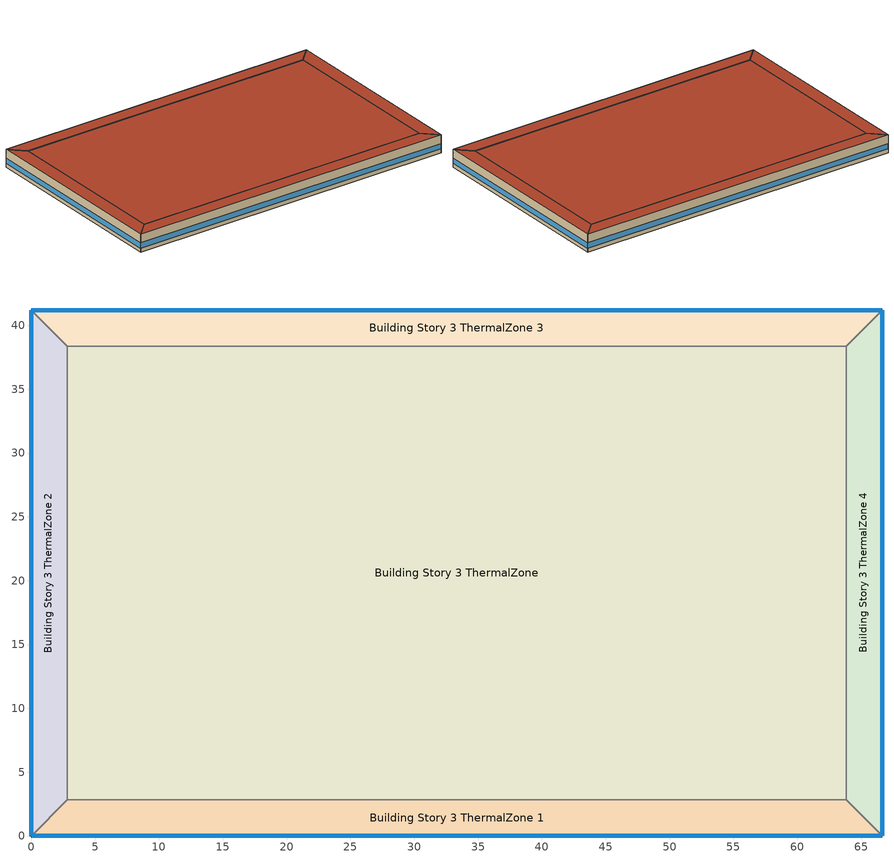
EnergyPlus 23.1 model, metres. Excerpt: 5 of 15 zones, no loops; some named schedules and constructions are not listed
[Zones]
Building Story 3 ThermalZone
 floor adiabatic (Typical Interior Ceiling): 63.82,2.83 2.83,2.83 2.83,38.37 63.82,38.38 z7.2
 wall adiabatic (Typical Interior Wall): 2.83,2.83 63.82,2.83 63.82,38.38 2.83,38.37 2.83,2.83 z7.2:10.8
 roof outside (Typical IEAD Roof R-31.25): 63.82,38.38 2.83,38.37 2.83,2.83 63.82,2.83 z10.8
Building Story 3 ThermalZone 1
 floor adiabatic (Typical Interior Ceiling): 66.65,0 0,0 2.83,2.83 63.82,2.83 z7.2
 wall outside (Typical Insulated Steel Framed Exterior Wall R-20.41): 0,0 66.65,0 z7.2:10.8
 wall adiabatic (Typical Interior Wall): 66.65,0 63.82,2.83 2.83,2.83 0,0 z7.2:10.8
 window (U 0.48 SHGC 0.40 Dbl Ref-D Clr 6mm/13mm): 0.03,0 66.63,0 z7.96:9.04
 roof outside (Typical IEAD Roof R-31.25): 63.82,2.83 2.83,2.83 0,0 66.65,0 z10.8
Building Story 3 ThermalZone 2
 floor adiabatic (Typical Interior Ceiling): 0,0 0,41.2 2.83,38.37 2.83,2.83 z7.2
 wall outside (Typical Insulated Steel Framed Exterior Wall R-20.41): 0,41.2 0,0 z7.2:10.8
 wall adiabatic (Typical Interior Wall): 0,0 2.83,2.83 2.83,38.37 0,41.2 z7.2:10.8
 window (U 0.48 SHGC 0.40 Dbl Ref-D Clr 6mm/13mm): 0,41.18 0,0.03 z7.96:9.04
 roof outside (Typical IEAD Roof R-31.25): 2.83,2.83 2.83,38.37 0,41.2 0,0 z10.8
Building Story 3 ThermalZone 3
 floor adiabatic (Typical Interior Ceiling): 0,41.2 66.65,41.2 63.82,38.38 2.83,38.37 z7.2
 wall outside (Typical Insulated Steel Framed Exterior Wall R-20.41): 66.65,41.2 0,41.2 z7.2:10.8
 wall adiabatic (Typical Interior Wall): 0,41.2 2.83,38.37 63.82,38.38 66.65,41.2 z7.2:10.8
 window (U 0.48 SHGC 0.40 Dbl Ref-D Clr 6mm/13mm): 66.63,41.2 0.03,41.2 z7.96:9.04
 roof outside (Typical IEAD Roof R-31.25): 2.83,38.37 63.82,38.38 66.65,41.2 0,41.2 z10.8
Building Story 3 ThermalZone 4
 floor adiabatic (Typical Interior Ceiling): 66.65,41.2 66.65,0 63.82,2.83 63.82,38.38 z7.2
 wall outside (Typical Insulated Steel Framed Exterior Wall R-20.41): 66.65,0 66.65,41.2 z7.2:10.8
 wall adiabatic (Typical Interior Wall): 66.65,41.2 63.82,38.38 63.82,2.83 66.65,0 z7.2:10.8
 window (U 0.48 SHGC 0.40 Dbl Ref-D Clr 6mm/13mm): 66.65,0.03 66.65,41.18 z7.96:9.04
 roof outside (Typical IEAD Roof R-31.25): 63.82,38.38 63.82,2.83 66.65,0 66.65,41.2 z10.8
[Schedule:Week:Daily]
SchoolSecondary BLDG_OCC_SCH_Offices Week Rule - Jan1-Jan1: SchoolSecondary BLDG_OCC_SCH_Offices Wknd Day, SchoolSecondary BLDG_OCC_SCH_Offices Wknd Day, SchoolSecondary BLDG_OCC_SCH_Offices Wknd Day, SchoolSecondary BLDG_OCC_SCH_Offices Wknd Day, SchoolSecondary BLDG_OCC_SCH_Offices Wknd Day, SchoolSecondary BLDG_OCC_SCH_Offices Wknd Day, SchoolSecondary BLDG_OCC_SCH_Offices Wknd Day, SchoolSecondary BLDG_OCC_SCH_Offices Default, SchoolSecondary BLDG_OCC_SCH_Offices Summer Design Day, SchoolSecondary BLDG_OCC_SCH_Offices Winter Design Day, SchoolSecondary BLDG_OCC_SCH_Offices Default, SchoolSecondary BLDG_OCC_SCH_Offices Default
SchoolSecondary BLDG_OCC_SCH_Offices Week Rule - Jan2-Jun25: SchoolSecondary BLDG_OCC_SCH_Offices Wknd Day, SchoolSecondary BLDG_OCC_SCH_Offices Wkdy|SmrDsn Day, SchoolSecondary BLDG_OCC_SCH_Offices Wkdy|SmrDsn Day, SchoolSecondary BLDG_OCC_SCH_Offices Wkdy|SmrDsn Day, SchoolSecondary BLDG_OCC_SCH_Offices Wkdy|SmrDsn Day, SchoolSecondary BLDG_OCC_SCH_Offices Wkdy|SmrDsn Day, SchoolSecondary BLDG_OCC_SCH_Offices Wknd Day, SchoolSecondary BLDG_OCC_SCH_Offices Default, SchoolSecondary BLDG_OCC_SCH_Offices Summer Design Day, SchoolSecondary BLDG_OCC_SCH_Offices Winter Design Day, SchoolSecondary BLDG_OCC_SCH_Offices Default, SchoolSecondary BLDG_OCC_SCH_Offices Default
SchoolSecondary BLDG_OCC_SCH_Offices Week Rule - Jun26-Jul2: SchoolSecondary BLDG_OCC_SCH_Offices Wknd Day, SchoolSecondary BLDG_OCC_SCH_Offices Wkdy|SmrDsn Day, SchoolSecondary BLDG_OCC_SCH_Offices Wkdy|SmrDsn Day, SchoolSecondary BLDG_OCC_SCH_Offices Wkdy|SmrDsn Day, SchoolSecondary BLDG_OCC_SCH_Offices Wkdy|SmrDsn Day, SchoolSecondary BLDG_OCC_SCH_Offices Wkdy|SmrDsn Day 1, SchoolSecondary BLDG_OCC_SCH_Offices Wknd Day 1, SchoolSecondary BLDG_OCC_SCH_Offices Default, SchoolSecondary BLDG_OCC_SCH_Offices Summer Design Day, SchoolSecondary BLDG_OCC_SCH_Offices Winter Design Day, SchoolSecondary BLDG_OCC_SCH_Offices Default, SchoolSecondary BLDG_OCC_SCH_Offices Default
SchoolSecondary BLDG_OCC_SCH_Offices Week Rule - Jul3-Aug27: SchoolSecondary BLDG_OCC_SCH_Offices Wknd Day 1, SchoolSecondary BLDG_OCC_SCH_Offices Wkdy|SmrDsn Day 1, SchoolSecondary BLDG_OCC_SCH_Offices Wkdy|SmrDsn Day 1, SchoolSecondary BLDG_OCC_SCH_Offices Wkdy|SmrDsn Day 1, SchoolSecondary BLDG_OCC_SCH_Offices Wkdy|SmrDsn Day 1, SchoolSecondary BLDG_OCC_SCH_Offices Wkdy|SmrDsn Day 1, SchoolSecondary BLDG_OCC_SCH_Offices Wknd Day 1, SchoolSecondary BLDG_OCC_SCH_Offices Default, SchoolSecondary BLDG_OCC_SCH_Offices Summer Design Day, SchoolSecondary BLDG_OCC_SCH_Offices Winter Design Day, SchoolSecondary BLDG_OCC_SCH_Offices Default, SchoolSecondary BLDG_OCC_SCH_Offices Default
SchoolSecondary BLDG_OCC_SCH_Offices Week Rule - Aug28-Sep3: SchoolSecondary BLDG_OCC_SCH_Offices Wknd Day 1, SchoolSecondary BLDG_OCC_SCH_Offices Wkdy|SmrDsn Day 1, SchoolSecondary BLDG_OCC_SCH_Offices Wkdy|SmrDsn Day 1, SchoolSecondary BLDG_OCC_SCH_Offices Wkdy|SmrDsn Day 1, SchoolSecondary BLDG_OCC_SCH_Offices Wkdy|SmrDsn Day 2, SchoolSecondary BLDG_OCC_SCH_Offices Wkdy|SmrDsn Day 2, SchoolSecondary BLDG_OCC_SCH_Offices Default, SchoolSecondary BLDG_OCC_SCH_Offices Default, SchoolSecondary BLDG_OCC_SCH_Offices Summer Design Day, SchoolSecondary BLDG_OCC_SCH_Offices Winter Design Day, SchoolSecondary BLDG_OCC_SCH_Offices Default, SchoolSecondary BLDG_OCC_SCH_Offices Default
SchoolSecondary BLDG_OCC_SCH_Offices Week Rule - Sep4-Dec31: SchoolSecondary BLDG_OCC_SCH_Offices Default, SchoolSecondary BLDG_OCC_SCH_Offices Wkdy|SmrDsn Day 2, SchoolSecondary BLDG_OCC_SCH_Offices Wkdy|SmrDsn Day 2, SchoolSecondary BLDG_OCC_SCH_Offices Wkdy|SmrDsn Day 2, SchoolSecondary BLDG_OCC_SCH_Offices Wkdy|SmrDsn Day 2, SchoolSecondary BLDG_OCC_SCH_Offices Wkdy|SmrDsn Day 2, SchoolSecondary BLDG_OCC_SCH_Offices Default, SchoolSecondary BLDG_OCC_SCH_Offices Default, SchoolSecondary BLDG_OCC_SCH_Offices Summer Design Day, SchoolSecondary BLDG_OCC_SCH_Offices Winter Design Day, SchoolSecondary BLDG_OCC_SCH_Offices Default, SchoolSecondary BLDG_OCC_SCH_Offices Default
Elevator Schedule 3 Week Rule - Jan1-Jan1: 63 space(s) Occ Sch Saturday 3, 63 space(s) Occ Sch Saturday 3, 63 space(s) Occ Sch Saturday 3, 63 space(s) Occ Sch Saturday 3, 63 space(s) Occ Sch Saturday 3, 63 space(s) Occ Sch Saturday 3, 63 space(s) Occ Sch Saturday 3, 63 space(s) Occ Sch Default 3, 63 space(s) Occ Sch Summer Design Day 3, 63 space(s) Occ Sch Winter Design Day 3, 63 space(s) Occ Sch Default 3, 63 space(s) Occ Sch Default 3
Elevator Schedule 3 Week Rule - Jan2-Jun11: 63 space(s) Occ Sch Sunday 3, 63 space(s) Occ Sch Default 3, 63 space(s) Occ Sch Tuesday 19, 63 space(s) Occ Sch Wednesday 19, 63 space(s) Occ Sch Thursday 19, 63 space(s) Occ Sch Friday 19, 63 space(s) Occ Sch Saturday 3, 63 space(s) Occ Sch Default 3, 63 space(s) Occ Sch Summer Design Day 3, 63 space(s) Occ Sch Winter Design Day 3, 63 space(s) Occ Sch Default 3, 63 space(s) Occ Sch Default 3
Elevator Schedule 3 Week Rule - Jun12-Jun18: 63 space(s) Occ Sch Sunday 3, 63 space(s) Occ Sch Default 3, 63 space(s) Occ Sch Tuesday 19, 63 space(s) Occ Sch Wednesday 19, 63 space(s) Occ Sch Thursday 18, 63 space(s) Occ Sch Friday 18, 63 space(s) Occ Sch Saturday 3, 63 space(s) Occ Sch Default 3, 63 space(s) Occ Sch Summer Design Day 3, 63 space(s) Occ Sch Winter Design Day 3, 63 space(s) Occ Sch Default 3, 63 space(s) Occ Sch Default 3
Elevator Schedule 3 Week Rule - Jun19-Jun25: 63 space(s) Occ Sch Sunday 3, 63 space(s) Occ Sch Monday 16, 63 space(s) Occ Sch Tuesday 18, 63 space(s) Occ Sch Wednesday 18, 63 space(s) Occ Sch Thursday 18, 63 space(s) Occ Sch Friday 18, 63 space(s) Occ Sch Saturday 3, 63 space(s) Occ Sch Default 3, 63 space(s) Occ Sch Summer Design Day 3, 63 space(s) Occ Sch Winter Design Day 3, 63 space(s) Occ Sch Default 3, 63 space(s) Occ Sch Default 3
Elevator Schedule 3 Week Rule - Jun26-Jul2: 63 space(s) Occ Sch Sunday 3, 63 space(s) Occ Sch Monday 16, 63 space(s) Occ Sch Tuesday 18, 63 space(s) Occ Sch Wednesday 18, 63 space(s) Occ Sch Thursday 18, 63 space(s) Occ Sch Friday 17, 63 space(s) Occ Sch Saturday 3, 63 space(s) Occ Sch Default 3, 63 space(s) Occ Sch Summer Design Day 3, 63 space(s) Occ Sch Winter Design Day 3, 63 space(s) Occ Sch Default 3, 63 space(s) Occ Sch Default 3
Elevator Schedule 3 Week Rule - Jul3-Aug27: 63 space(s) Occ Sch Sunday 3, 63 space(s) Occ Sch Monday 15, 63 space(s) Occ Sch Tuesday 17, 63 space(s) Occ Sch Wednesday 17, 63 space(s) Occ Sch Thursday 17, 63 space(s) Occ Sch Friday 17, 63 space(s) Occ Sch Saturday 3, 63 space(s) Occ Sch Default 3, 63 space(s) Occ Sch Summer Design Day 3, 63 space(s) Occ Sch Winter Design Day 3, 63 space(s) Occ Sch Default 3, 63 space(s) Occ Sch Default 3
Elevator Schedule 3 Week Rule - Aug28-Sep3: 63 space(s) Occ Sch Sunday 3, 63 space(s) Occ Sch Monday 15, 63 space(s) Occ Sch Tuesday 17, 63 space(s) Occ Sch Wednesday 17, 63 space(s) Occ Sch Thursday 16, 63 space(s) Occ Sch Friday 16, 63 space(s) Occ Sch Saturday 3, 63 space(s) Occ Sch Default 3, 63 space(s) Occ Sch Summer Design Day 3, 63 space(s) Occ Sch Winter Design Day 3, 63 space(s) Occ Sch Default 3, 63 space(s) Occ Sch Default 3
Elevator Schedule 3 Week Rule - Sep4-Sep10: 63 space(s) Occ Sch Sunday 3, 63 space(s) Occ Sch Monday 14, 63 space(s) Occ Sch Tuesday 16, 63 space(s) Occ Sch Wednesday 16, 63 space(s) Occ Sch Thursday 16, 63 space(s) Occ Sch Friday 16, 63 space(s) Occ Sch Saturday 3, 63 space(s) Occ Sch Default 3, 63 space(s) Occ Sch Summer Design Day 3, 63 space(s) Occ Sch Winter Design Day 3, 63 space(s) Occ Sch Default 3, 63 space(s) Occ Sch Default 3
Elevator Schedule 3 Week Rule - Sep11-Sep17: 63 space(s) Occ Sch Sunday 3, 63 space(s) Occ Sch Monday 14, 63 space(s) Occ Sch Tuesday 16, 63 space(s) Occ Sch Wednesday 16, 63 space(s) Occ Sch Thursday 16, 63 space(s) Occ Sch Friday 15, 63 space(s) Occ Sch Saturday 3, 63 space(s) Occ Sch Default 3, 63 space(s) Occ Sch Summer Design Day 3, 63 space(s) Occ Sch Winter Design Day 3, 63 space(s) Occ Sch Default 3, 63 space(s) Occ Sch Default 3
Elevator Schedule 3 Week Rule - Sep18-Dec31: 63 space(s) Occ Sch Sunday 3, 63 space(s) Occ Sch Monday 13, 63 space(s) Occ Sch Tuesday 15, 63 space(s) Occ Sch Wednesday 15, 63 space(s) Occ Sch Thursday 15, 63 space(s) Occ Sch Friday 15, 63 space(s) Occ Sch Saturday 3, 63 space(s) Occ Sch Default 3, 63 space(s) Occ Sch Summer Design Day 3, 63 space(s) Occ Sch Winter Design Day 3, 63 space(s) Occ Sch Default 3, 63 space(s) Occ Sch Default 3
Elevator Schedule 1 Week Rule - Jan1-Jan1: 63 space(s) Occ Sch Saturday 1, 63 space(s) Occ Sch Saturday 1, 63 space(s) Occ Sch Saturday 1, 63 space(s) Occ Sch Saturday 1, 63 space(s) Occ Sch Saturday 1, 63 space(s) Occ Sch Saturday 1, 63 space(s) Occ Sch Saturday 1, 63 space(s) Occ Sch Default 1, 63 space(s) Occ Sch Summer Design Day 1, 63 space(s) Occ Sch Winter Design Day 1, 63 space(s) Occ Sch Default 1, 63 space(s) Occ Sch Default 1
Elevator Schedule 1 Week Rule - Jan2-Jun11: 63 space(s) Occ Sch Sunday 1, 63 space(s) Occ Sch Default 1, 63 space(s) Occ Sch Tuesday 9, 63 space(s) Occ Sch Wednesday 9, 63 space(s) Occ Sch Thursday 9, 63 space(s) Occ Sch Friday 9, 63 space(s) Occ Sch Saturday 1, 63 space(s) Occ Sch Default 1, 63 space(s) Occ Sch Summer Design Day 1, 63 space(s) Occ Sch Winter Design Day 1, 63 space(s) Occ Sch Default 1, 63 space(s) Occ Sch Default 1
Elevator Schedule 1 Week Rule - Jun12-Jun18: 63 space(s) Occ Sch Sunday 1, 63 space(s) Occ Sch Default 1, 63 space(s) Occ Sch Tuesday 9, 63 space(s) Occ Sch Wednesday 9, 63 space(s) Occ Sch Thursday 8, 63 space(s) Occ Sch Friday 8, 63 space(s) Occ Sch Saturday 1, 63 space(s) Occ Sch Default 1, 63 space(s) Occ Sch Summer Design Day 1, 63 space(s) Occ Sch Winter Design Day 1, 63 space(s) Occ Sch Default 1, 63 space(s) Occ Sch Default 1
Elevator Schedule 1 Week Rule - Jun19-Jun25: 63 space(s) Occ Sch Sunday 1, 63 space(s) Occ Sch Monday 8, 63 space(s) Occ Sch Tuesday 8, 63 space(s) Occ Sch Wednesday 8, 63 space(s) Occ Sch Thursday 8, 63 space(s) Occ Sch Friday 8, 63 space(s) Occ Sch Saturday 1, 63 space(s) Occ Sch Default 1, 63 space(s) Occ Sch Summer Design Day 1, 63 space(s) Occ Sch Winter Design Day 1, 63 space(s) Occ Sch Default 1, 63 space(s) Occ Sch Default 1
Elevator Schedule 1 Week Rule - Jun26-Jul2: 63 space(s) Occ Sch Sunday 1, 63 space(s) Occ Sch Monday 8, 63 space(s) Occ Sch Tuesday 8, 63 space(s) Occ Sch Wednesday 8, 63 space(s) Occ Sch Thursday 8, 63 space(s) Occ Sch Friday 7, 63 space(s) Occ Sch Saturday 1, 63 space(s) Occ Sch Default 1, 63 space(s) Occ Sch Summer Design Day 1, 63 space(s) Occ Sch Winter Design Day 1, 63 space(s) Occ Sch Default 1, 63 space(s) Occ Sch Default 1
Elevator Schedule 1 Week Rule - Jul3-Aug27: 63 space(s) Occ Sch Sunday 1, 63 space(s) Occ Sch Monday 7, 63 space(s) Occ Sch Tuesday 7, 63 space(s) Occ Sch Wednesday 7, 63 space(s) Occ Sch Thursday 7, 63 space(s) Occ Sch Friday 7, 63 space(s) Occ Sch Saturday 1, 63 space(s) Occ Sch Default 1, 63 space(s) Occ Sch Summer Design Day 1, 63 space(s) Occ Sch Winter Design Day 1, 63 space(s) Occ Sch Default 1, 63 space(s) Occ Sch Default 1
Elevator Schedule 1 Week Rule - Aug28-Sep3: 63 space(s) Occ Sch Sunday 1, 63 space(s) Occ Sch Monday 7, 63 space(s) Occ Sch Tuesday 7, 63 space(s) Occ Sch Wednesday 7, 63 space(s) Occ Sch Thursday 6, 63 space(s) Occ Sch Friday 6, 63 space(s) Occ Sch Saturday 1, 63 space(s) Occ Sch Default 1, 63 space(s) Occ Sch Summer Design Day 1, 63 space(s) Occ Sch Winter Design Day 1, 63 space(s) Occ Sch Default 1, 63 space(s) Occ Sch Default 1
Elevator Schedule 1 Week Rule - Sep4-Sep10: 63 space(s) Occ Sch Sunday 1, 63 space(s) Occ Sch Monday 6, 63 space(s) Occ Sch Tuesday 6, 63 space(s) Occ Sch Wednesday 6, 63 space(s) Occ Sch Thursday 6, 63 space(s) Occ Sch Friday 6, 63 space(s) Occ Sch Saturday 1, 63 space(s) Occ Sch Default 1, 63 space(s) Occ Sch Summer Design Day 1, 63 space(s) Occ Sch Winter Design Day 1, 63 space(s) Occ Sch Default 1, 63 space(s) Occ Sch Default 1
Elevator Schedule 1 Week Rule - Sep11-Sep17: 63 space(s) Occ Sch Sunday 1, 63 space(s) Occ Sch Monday 6, 63 space(s) Occ Sch Tuesday 6, 63 space(s) Occ Sch Wednesday 6, 63 space(s) Occ Sch Thursday 6, 63 space(s) Occ Sch Friday 5, 63 space(s) Occ Sch Saturday 1, 63 space(s) Occ Sch Default 1, 63 space(s) Occ Sch Summer Design Day 1, 63 space(s) Occ Sch Winter Design Day 1, 63 space(s) Occ Sch Default 1, 63 space(s) Occ Sch Default 1
Elevator Schedule 1 Week Rule - Sep18-Dec31: 63 space(s) Occ Sch Sunday 1, 63 space(s) Occ Sch Monday 5, 63 space(s) Occ Sch Tuesday 5, 63 space(s) Occ Sch Wednesday 5, 63 space(s) Occ Sch Thursday 5, 63 space(s) Occ Sch Friday 5, 63 space(s) Occ Sch Saturday 1, 63 space(s) Occ Sch Default 1, 63 space(s) Occ Sch Summer Design Day 1, 63 space(s) Occ Sch Winter Design Day 1, 63 space(s) Occ Sch Default 1, 63 space(s) Occ Sch Default 1
Elevator Schedule 2 Week Rule - Jan1-Jan1: 63 space(s) Occ Sch Saturday 2, 63 space(s) Occ Sch Saturday 2, 63 space(s) Occ Sch Saturday 2, 63 space(s) Occ Sch Saturday 2, 63 space(s) Occ Sch Saturday 2, 63 space(s) Occ Sch Saturday 2, 63 space(s) Occ Sch Saturday 2, 63 space(s) Occ Sch Default 2, 63 space(s) Occ Sch Summer Design Day 2, 63 space(s) Occ Sch Winter Design Day 2, 63 space(s) Occ Sch Default 2, 63 space(s) Occ Sch Default 2
Elevator Schedule 2 Week Rule - Jan2-Jun11: 63 space(s) Occ Sch Sunday 2, 63 space(s) Occ Sch Default 2, 63 space(s) Occ Sch Tuesday 14, 63 space(s) Occ Sch Wednesday 14, 63 space(s) Occ Sch Thursday 14, 63 space(s) Occ Sch Friday 14, 63 space(s) Occ Sch Saturday 2, 63 space(s) Occ Sch Default 2, 63 space(s) Occ Sch Summer Design Day 2, 63 space(s) Occ Sch Winter Design Day 2, 63 space(s) Occ Sch Default 2, 63 space(s) Occ Sch Default 2
Elevator Schedule 2 Week Rule - Jun12-Jun18: 63 space(s) Occ Sch Sunday 2, 63 space(s) Occ Sch Default 2, 63 space(s) Occ Sch Tuesday 14, 63 space(s) Occ Sch Wednesday 14, 63 space(s) Occ Sch Thursday 13, 63 space(s) Occ Sch Friday 13, 63 space(s) Occ Sch Saturday 2, 63 space(s) Occ Sch Default 2, 63 space(s) Occ Sch Summer Design Day 2, 63 space(s) Occ Sch Winter Design Day 2, 63 space(s) Occ Sch Default 2, 63 space(s) Occ Sch Default 2
Elevator Schedule 2 Week Rule - Jun19-Jun25: 63 space(s) Occ Sch Sunday 2, 63 space(s) Occ Sch Monday 12, 63 space(s) Occ Sch Tuesday 13, 63 space(s) Occ Sch Wednesday 13, 63 space(s) Occ Sch Thursday 13, 63 space(s) Occ Sch Friday 13, 63 space(s) Occ Sch Saturday 2, 63 space(s) Occ Sch Default 2, 63 space(s) Occ Sch Summer Design Day 2, 63 space(s) Occ Sch Winter Design Day 2, 63 space(s) Occ Sch Default 2, 63 space(s) Occ Sch Default 2
Elevator Schedule 2 Week Rule - Jun26-Jul2: 63 space(s) Occ Sch Sunday 2, 63 space(s) Occ Sch Monday 12, 63 space(s) Occ Sch Tuesday 13, 63 space(s) Occ Sch Wednesday 13, 63 space(s) Occ Sch Thursday 13, 63 space(s) Occ Sch Friday 12, 63 space(s) Occ Sch Saturday 2, 63 space(s) Occ Sch Default 2, 63 space(s) Occ Sch Summer Design Day 2, 63 space(s) Occ Sch Winter Design Day 2, 63 space(s) Occ Sch Default 2, 63 space(s) Occ Sch Default 2
Elevator Schedule 2 Week Rule - Jul3-Aug27: 63 space(s) Occ Sch Sunday 2, 63 space(s) Occ Sch Monday 11, 63 space(s) Occ Sch Tuesday 12, 63 space(s) Occ Sch Wednesday 12, 63 space(s) Occ Sch Thursday 12, 63 space(s) Occ Sch Friday 12, 63 space(s) Occ Sch Saturday 2, 63 space(s) Occ Sch Default 2, 63 space(s) Occ Sch Summer Design Day 2, 63 space(s) Occ Sch Winter Design Day 2, 63 space(s) Occ Sch Default 2, 63 space(s) Occ Sch Default 2
Elevator Schedule 2 Week Rule - Aug28-Sep3: 63 space(s) Occ Sch Sunday 2, 63 space(s) Occ Sch Monday 11, 63 space(s) Occ Sch Tuesday 12, 63 space(s) Occ Sch Wednesday 12, 63 space(s) Occ Sch Thursday 11, 63 space(s) Occ Sch Friday 11, 63 space(s) Occ Sch Saturday 2, 63 space(s) Occ Sch Default 2, 63 space(s) Occ Sch Summer Design Day 2, 63 space(s) Occ Sch Winter Design Day 2, 63 space(s) Occ Sch Default 2, 63 space(s) Occ Sch Default 2
Elevator Schedule 2 Week Rule - Sep4-Sep10: 63 space(s) Occ Sch Sunday 2, 63 space(s) Occ Sch Monday 10, 63 space(s) Occ Sch Tuesday 11, 63 space(s) Occ Sch Wednesday 11, 63 space(s) Occ Sch Thursday 11, 63 space(s) Occ Sch Friday 11, 63 space(s) Occ Sch Saturday 2, 63 space(s) Occ Sch Default 2, 63 space(s) Occ Sch Summer Design Day 2, 63 space(s) Occ Sch Winter Design Day 2, 63 space(s) Occ Sch Default 2, 63 space(s) Occ Sch Default 2
Elevator Schedule 2 Week Rule - Sep11-Sep17: 63 space(s) Occ Sch Sunday 2, 63 space(s) Occ Sch Monday 10, 63 space(s) Occ Sch Tuesday 11, 63 space(s) Occ Sch Wednesday 11, 63 space(s) Occ Sch Thursday 11, 63 space(s) Occ Sch Friday 10, 63 space(s) Occ Sch Saturday 2, 63 space(s) Occ Sch Default 2, 63 space(s) Occ Sch Summer Design Day 2, 63 space(s) Occ Sch Winter Design Day 2, 63 space(s) Occ Sch Default 2, 63 space(s) Occ Sch Default 2
Elevator Schedule 2 Week Rule - Sep18-Dec31: 63 space(s) Occ Sch Sunday 2, 63 space(s) Occ Sch Monday 9, 63 space(s) Occ Sch Tuesday 10, 63 space(s) Occ Sch Wednesday 10, 63 space(s) Occ Sch Thursday 10, 63 space(s) Occ Sch Friday 10, 63 space(s) Occ Sch Saturday 2, 63 space(s) Occ Sch Default 2, 63 space(s) Occ Sch Summer Design Day 2, 63 space(s) Occ Sch Winter Design Day 2, 63 space(s) Occ Sch Default 2, 63 space(s) Occ Sch Default 2
DataCenter_EQUIP_SCH Week Rule - Jan1-Jan29: DataCenter_EQUIP_SCH Wknd|Wkdy|Hol Day, DataCenter_EQUIP_SCH Wknd|Wkdy|Hol Day, DataCenter_EQUIP_SCH Wknd|Wkdy|Hol Day, DataCenter_EQUIP_SCH Wknd|Wkdy|Hol Day, DataCenter_EQUIP_SCH Wknd|Wkdy|Hol Day, DataCenter_EQUIP_SCH Wknd|Wkdy|Hol Day, DataCenter_EQUIP_SCH Wknd|Wkdy|Hol Day, Schedule Day 3, DataCenter_EQUIP_SCH Summer Design Day, DataCenter_EQUIP_SCH Winter Design Day 11, Schedule Day 3, Schedule Day 3
DataCenter_EQUIP_SCH Week Rule - Jan30-Feb5: DataCenter_EQUIP_SCH Wknd|Wkdy|Hol Day, DataCenter_EQUIP_SCH Wknd|Wkdy|Hol Day, DataCenter_EQUIP_SCH Wknd|Wkdy|Hol Day 1, DataCenter_EQUIP_SCH Wknd|Wkdy|Hol Day 1, DataCenter_EQUIP_SCH Wknd|Wkdy|Hol Day 1, DataCenter_EQUIP_SCH Wknd|Wkdy|Hol Day 1, DataCenter_EQUIP_SCH Wknd|Wkdy|Hol Day 1, Schedule Day 3, DataCenter_EQUIP_SCH Summer Design Day, DataCenter_EQUIP_SCH Winter Design Day 11, Schedule Day 3, Schedule Day 3
DataCenter_EQUIP_SCH Week Rule - Feb6-Feb26: DataCenter_EQUIP_SCH Wknd|Wkdy|Hol Day 1, DataCenter_EQUIP_SCH Wknd|Wkdy|Hol Day 1, DataCenter_EQUIP_SCH Wknd|Wkdy|Hol Day 1, DataCenter_EQUIP_SCH Wknd|Wkdy|Hol Day 1, DataCenter_EQUIP_SCH Wknd|Wkdy|Hol Day 1, DataCenter_EQUIP_SCH Wknd|Wkdy|Hol Day 1, DataCenter_EQUIP_SCH Wknd|Wkdy|Hol Day 1, Schedule Day 3, DataCenter_EQUIP_SCH Summer Design Day, DataCenter_EQUIP_SCH Winter Design Day 11, Schedule Day 3, Schedule Day 3
DataCenter_EQUIP_SCH Week Rule - Feb27-Mar5: DataCenter_EQUIP_SCH Wknd|Wkdy|Hol Day 1, DataCenter_EQUIP_SCH Wknd|Wkdy|Hol Day 1, DataCenter_EQUIP_SCH Wknd|Wkdy|Hol Day 2, DataCenter_EQUIP_SCH Wknd|Wkdy|Hol Day 2, DataCenter_EQUIP_SCH Wknd|Wkdy|Hol Day 2, DataCenter_EQUIP_SCH Wknd|Wkdy|Hol Day 2, DataCenter_EQUIP_SCH Wknd|Wkdy|Hol Day 2, Schedule Day 3, DataCenter_EQUIP_SCH Summer Design Day, DataCenter_EQUIP_SCH Winter Design Day 11, Schedule Day 3, Schedule Day 3
DataCenter_EQUIP_SCH Week Rule - Mar6-Mar26: DataCenter_EQUIP_SCH Wknd|Wkdy|Hol Day 2, DataCenter_EQUIP_SCH Wknd|Wkdy|Hol Day 2, DataCenter_EQUIP_SCH Wknd|Wkdy|Hol Day 2, DataCenter_EQUIP_SCH Wknd|Wkdy|Hol Day 2, DataCenter_EQUIP_SCH Wknd|Wkdy|Hol Day 2, DataCenter_EQUIP_SCH Wknd|Wkdy|Hol Day 2, DataCenter_EQUIP_SCH Wknd|Wkdy|Hol Day 2, Schedule Day 3, DataCenter_EQUIP_SCH Summer Design Day, DataCenter_EQUIP_SCH Winter Design Day 11, Schedule Day 3, Schedule Day 3
DataCenter_EQUIP_SCH Week Rule - Mar27-Apr2: DataCenter_EQUIP_SCH Wknd|Wkdy|Hol Day 2, DataCenter_EQUIP_SCH Wknd|Wkdy|Hol Day 2, DataCenter_EQUIP_SCH Wknd|Wkdy|Hol Day 2, DataCenter_EQUIP_SCH Wknd|Wkdy|Hol Day 2, DataCenter_EQUIP_SCH Wknd|Wkdy|Hol Day 2, DataCenter_EQUIP_SCH Wknd|Wkdy|Hol Day 3, DataCenter_EQUIP_SCH Wknd|Wkdy|Hol Day 3, Schedule Day 3, DataCenter_EQUIP_SCH Summer Design Day, DataCenter_EQUIP_SCH Winter Design Day 11, Schedule Day 3, Schedule Day 3
DataCenter_EQUIP_SCH Week Rule - Apr3-Apr30: DataCenter_EQUIP_SCH Wknd|Wkdy|Hol Day 3, DataCenter_EQUIP_SCH Wknd|Wkdy|Hol Day 3, DataCenter_EQUIP_SCH Wknd|Wkdy|Hol Day 3, DataCenter_EQUIP_SCH Wknd|Wkdy|Hol Day 3, DataCenter_EQUIP_SCH Wknd|Wkdy|Hol Day 3, DataCenter_EQUIP_SCH Wknd|Wkdy|Hol Day 3, DataCenter_EQUIP_SCH Wknd|Wkdy|Hol Day 3, Schedule Day 3, DataCenter_EQUIP_SCH Summer Design Day, DataCenter_EQUIP_SCH Winter Design Day 11, Schedule Day 3, Schedule Day 3
DataCenter_EQUIP_SCH Week Rule - May1-May28: DataCenter_EQUIP_SCH Wknd|Wkdy|Hol Day 4, DataCenter_EQUIP_SCH Wknd|Wkdy|Hol Day 4, DataCenter_EQUIP_SCH Wknd|Wkdy|Hol Day 4, DataCenter_EQUIP_SCH Wknd|Wkdy|Hol Day 4, DataCenter_EQUIP_SCH Wknd|Wkdy|Hol Day 4, DataCenter_EQUIP_SCH Wknd|Wkdy|Hol Day 4, DataCenter_EQUIP_SCH Wknd|Wkdy|Hol Day 4, Schedule Day 3, DataCenter_EQUIP_SCH Summer Design Day, DataCenter_EQUIP_SCH Winter Design Day 11, Schedule Day 3, Schedule Day 3
DataCenter_EQUIP_SCH Week Rule - May29-Jun4: DataCenter_EQUIP_SCH Wknd|Wkdy|Hol Day 4, DataCenter_EQUIP_SCH Wknd|Wkdy|Hol Day 4, DataCenter_EQUIP_SCH Wknd|Wkdy|Hol Day 4, DataCenter_EQUIP_SCH Wknd|Wkdy|Hol Day 5, DataCenter_EQUIP_SCH Wknd|Wkdy|Hol Day 5, DataCenter_EQUIP_SCH Wknd|Wkdy|Hol Day 5, DataCenter_EQUIP_SCH Wknd|Wkdy|Hol Day 5, Schedule Day 3, DataCenter_EQUIP_SCH Summer Design Day, DataCenter_EQUIP_SCH Winter Design Day 11, Schedule Day 3, Schedule Day 3
DataCenter_EQUIP_SCH Week Rule - Jun5-Jun25: DataCenter_EQUIP_SCH Wknd|Wkdy|Hol Day 5, DataCenter_EQUIP_SCH Wknd|Wkdy|Hol Day 5, DataCenter_EQUIP_SCH Wknd|Wkdy|Hol Day 5, DataCenter_EQUIP_SCH Wknd|Wkdy|Hol Day 5, DataCenter_EQUIP_SCH Wknd|Wkdy|Hol Day 5, DataCenter_EQUIP_SCH Wknd|Wkdy|Hol Day 5, DataCenter_EQUIP_SCH Wknd|Wkdy|Hol Day 5, Schedule Day 3, DataCenter_EQUIP_SCH Summer Design Day, DataCenter_EQUIP_SCH Winter Design Day 11, Schedule Day 3, Schedule Day 3
DataCenter_EQUIP_SCH Week Rule - Jun26-Jul2: DataCenter_EQUIP_SCH Wknd|Wkdy|Hol Day 5, DataCenter_EQUIP_SCH Wknd|Wkdy|Hol Day 5, DataCenter_EQUIP_SCH Wknd|Wkdy|Hol Day 5, DataCenter_EQUIP_SCH Wknd|Wkdy|Hol Day 5, DataCenter_EQUIP_SCH Wknd|Wkdy|Hol Day 5, DataCenter_EQUIP_SCH Wknd|Wkdy|Hol Day 6, DataCenter_EQUIP_SCH Wknd|Wkdy|Hol Day 6, Schedule Day 3, DataCenter_EQUIP_SCH Summer Design Day, DataCenter_EQUIP_SCH Winter Design Day 11, Schedule Day 3, Schedule Day 3
DataCenter_EQUIP_SCH Week Rule - Jul3-Jul30: DataCenter_EQUIP_SCH Wknd|Wkdy|Hol Day 6, DataCenter_EQUIP_SCH Wknd|Wkdy|Hol Day 6, DataCenter_EQUIP_SCH Wknd|Wkdy|Hol Day 6, DataCenter_EQUIP_SCH Wknd|Wkdy|Hol Day 6, DataCenter_EQUIP_SCH Wknd|Wkdy|Hol Day 6, DataCenter_EQUIP_SCH Wknd|Wkdy|Hol Day 6, DataCenter_EQUIP_SCH Wknd|Wkdy|Hol Day 6, Schedule Day 3, DataCenter_EQUIP_SCH Summer Design Day, DataCenter_EQUIP_SCH Winter Design Day 11, Schedule Day 3, Schedule Day 3
DataCenter_EQUIP_SCH Week Rule - Jul31-Aug6: DataCenter_EQUIP_SCH Wknd|Wkdy|Hol Day 6, DataCenter_EQUIP_SCH Wknd|Wkdy|Hol Day 7, DataCenter_EQUIP_SCH Wknd|Wkdy|Hol Day 7, DataCenter_EQUIP_SCH Wknd|Wkdy|Hol Day 7, DataCenter_EQUIP_SCH Wknd|Wkdy|Hol Day 7, DataCenter_EQUIP_SCH Wknd|Wkdy|Hol Day 7, DataCenter_EQUIP_SCH Wknd|Wkdy|Hol Day 7, Schedule Day 3, DataCenter_EQUIP_SCH Summer Design Day, DataCenter_EQUIP_SCH Winter Design Day 11, Schedule Day 3, Schedule Day 3
DataCenter_EQUIP_SCH Week Rule - Aug7-Aug27: DataCenter_EQUIP_SCH Wknd|Wkdy|Hol Day 7, DataCenter_EQUIP_SCH Wknd|Wkdy|Hol Day 7, DataCenter_EQUIP_SCH Wknd|Wkdy|Hol Day 7, DataCenter_EQUIP_SCH Wknd|Wkdy|Hol Day 7, DataCenter_EQUIP_SCH Wknd|Wkdy|Hol Day 7, DataCenter_EQUIP_SCH Wknd|Wkdy|Hol Day 7, DataCenter_EQUIP_SCH Wknd|Wkdy|Hol Day 7, Schedule Day 3, DataCenter_EQUIP_SCH Summer Design Day, DataCenter_EQUIP_SCH Winter Design Day 11, Schedule Day 3, Schedule Day 3
DataCenter_EQUIP_SCH Week Rule - Aug28-Sep3: DataCenter_EQUIP_SCH Wknd|Wkdy|Hol Day 7, DataCenter_EQUIP_SCH Wknd|Wkdy|Hol Day 7, DataCenter_EQUIP_SCH Wknd|Wkdy|Hol Day 7, DataCenter_EQUIP_SCH Wknd|Wkdy|Hol Day 7, DataCenter_EQUIP_SCH Wknd|Wkdy|Hol Day 8, DataCenter_EQUIP_SCH Wknd|Wkdy|Hol Day 8, DataCenter_EQUIP_SCH Wknd|Wkdy|Hol Day 8, Schedule Day 3, DataCenter_EQUIP_SCH Summer Design Day, DataCenter_EQUIP_SCH Winter Design Day 11, Schedule Day 3, Schedule Day 3
DataCenter_EQUIP_SCH Week Rule - Sep4-Sep24: DataCenter_EQUIP_SCH Wknd|Wkdy|Hol Day 8, DataCenter_EQUIP_SCH Wknd|Wkdy|Hol Day 8, DataCenter_EQUIP_SCH Wknd|Wkdy|Hol Day 8, DataCenter_EQUIP_SCH Wknd|Wkdy|Hol Day 8, DataCenter_EQUIP_SCH Wknd|Wkdy|Hol Day 8, DataCenter_EQUIP_SCH Wknd|Wkdy|Hol Day 8, DataCenter_EQUIP_SCH Wknd|Wkdy|Hol Day 8, Schedule Day 3, DataCenter_EQUIP_SCH Summer Design Day, DataCenter_EQUIP_SCH Winter Design Day 11, Schedule Day 3, Schedule Day 3
DataCenter_EQUIP_SCH Week Rule - Sep25-Oct1: DataCenter_EQUIP_SCH Wknd|Wkdy|Hol Day 8, DataCenter_EQUIP_SCH Wknd|Wkdy|Hol Day 8, DataCenter_EQUIP_SCH Wknd|Wkdy|Hol Day 8, DataCenter_EQUIP_SCH Wknd|Wkdy|Hol Day 8, DataCenter_EQUIP_SCH Wknd|Wkdy|Hol Day 8, DataCenter_EQUIP_SCH Wknd|Wkdy|Hol Day 8, DataCenter_EQUIP_SCH Wknd|Wkdy|Hol Day 9, Schedule Day 3, DataCenter_EQUIP_SCH Summer Design Day, DataCenter_EQUIP_SCH Winter Design Day 11, Schedule Day 3, Schedule Day 3
DataCenter_EQUIP_SCH Week Rule - Oct2-Oct29: DataCenter_EQUIP_SCH Wknd|Wkdy|Hol Day 9, DataCenter_EQUIP_SCH Wknd|Wkdy|Hol Day 9, DataCenter_EQUIP_SCH Wknd|Wkdy|Hol Day 9, DataCenter_EQUIP_SCH Wknd|Wkdy|Hol Day 9, DataCenter_EQUIP_SCH Wknd|Wkdy|Hol Day 9, DataCenter_EQUIP_SCH Wknd|Wkdy|Hol Day 9, DataCenter_EQUIP_SCH Wknd|Wkdy|Hol Day 9, Schedule Day 3, DataCenter_EQUIP_SCH Summer Design Day, DataCenter_EQUIP_SCH Winter Design Day 11, Schedule Day 3, Schedule Day 3
DataCenter_EQUIP_SCH Week Rule - Oct30-Nov5: DataCenter_EQUIP_SCH Wknd|Wkdy|Hol Day 9, DataCenter_EQUIP_SCH Wknd|Wkdy|Hol Day 9, DataCenter_EQUIP_SCH Wknd|Wkdy|Hol Day 10, DataCenter_EQUIP_SCH Wknd|Wkdy|Hol Day 10, DataCenter_EQUIP_SCH Wknd|Wkdy|Hol Day 10, DataCenter_EQUIP_SCH Wknd|Wkdy|Hol Day 10, DataCenter_EQUIP_SCH Wknd|Wkdy|Hol Day 10, Schedule Day 3, DataCenter_EQUIP_SCH Summer Design Day, DataCenter_EQUIP_SCH Winter Design Day 11, Schedule Day 3, Schedule Day 3
DataCenter_EQUIP_SCH Week Rule - Nov6-Nov26: DataCenter_EQUIP_SCH Wknd|Wkdy|Hol Day 10, DataCenter_EQUIP_SCH Wknd|Wkdy|Hol Day 10, DataCenter_EQUIP_SCH Wknd|Wkdy|Hol Day 10, DataCenter_EQUIP_SCH Wknd|Wkdy|Hol Day 10, DataCenter_EQUIP_SCH Wknd|Wkdy|Hol Day 10, DataCenter_EQUIP_SCH Wknd|Wkdy|Hol Day 10, DataCenter_EQUIP_SCH Wknd|Wkdy|Hol Day 10, Schedule Day 3, DataCenter_EQUIP_SCH Summer Design Day, DataCenter_EQUIP_SCH Winter Design Day 11, Schedule Day 3, Schedule Day 3
DataCenter_EQUIP_SCH Week Rule - Nov27-Dec3: DataCenter_EQUIP_SCH Wknd|Wkdy|Hol Day 10, DataCenter_EQUIP_SCH Wknd|Wkdy|Hol Day 10, DataCenter_EQUIP_SCH Wknd|Wkdy|Hol Day 10, DataCenter_EQUIP_SCH Wknd|Wkdy|Hol Day 10, DataCenter_EQUIP_SCH Wknd|Wkdy|Hol Day 11, DataCenter_EQUIP_SCH Wknd|Wkdy|Hol Day 11, DataCenter_EQUIP_SCH Wknd|Wkdy|Hol Day 11, Schedule Day 3, DataCenter_EQUIP_SCH Summer Design Day, DataCenter_EQUIP_SCH Winter Design Day 11, Schedule Day 3, Schedule Day 3
DataCenter_EQUIP_SCH Week Rule - Dec4-Dec31: DataCenter_EQUIP_SCH Wknd|Wkdy|Hol Day 11, DataCenter_EQUIP_SCH Wknd|Wkdy|Hol Day 11, DataCenter_EQUIP_SCH Wknd|Wkdy|Hol Day 11, DataCenter_EQUIP_SCH Wknd|Wkdy|Hol Day 11, DataCenter_EQUIP_SCH Wknd|Wkdy|Hol Day 11, DataCenter_EQUIP_SCH Wknd|Wkdy|Hol Day 11, DataCenter_EQUIP_SCH Wknd|Wkdy|Hol Day 11, Schedule Day 3, DataCenter_EQUIP_SCH Summer Design Day, DataCenter_EQUIP_SCH Winter Design Day 11, Schedule Day 3, Schedule Day 3
SchoolSecondary BLDG_EQUIP_SCH_2013 Week Rule - Jan1-Jan1: SchoolSecondary BLDG_EQUIP_SCH_2013 Default|Wknd Day, SchoolSecondary BLDG_EQUIP_SCH_2013 Default|Wknd Day, SchoolSecondary BLDG_EQUIP_SCH_2013 Default|Wknd Day, SchoolSecondary BLDG_EQUIP_SCH_2013 Default|Wknd Day, SchoolSecondary BLDG_EQUIP_SCH_2013 Default|Wknd Day, SchoolSecondary BLDG_EQUIP_SCH_2013 Default|Wknd Day, SchoolSecondary BLDG_EQUIP_SCH_2013 Default|Wknd Day, SchoolSecondary BLDG_EQUIP_SCH_2013 Default, SchoolSecondary BLDG_EQUIP_SCH_2013 Summer Design Day, SchoolSecondary BLDG_EQUIP_SCH_2013 Winter Design Day 2, SchoolSecondary BLDG_EQUIP_SCH_2013 Default, SchoolSecondary BLDG_EQUIP_SCH_2013 Default
SchoolSecondary BLDG_EQUIP_SCH_2013 Week Rule - Jan2-Jun25: SchoolSecondary BLDG_EQUIP_SCH_2013 Default|Wknd Day, SchoolSecondary BLDG_EQUIP_SCH_2013 Wkdy Day, SchoolSecondary BLDG_EQUIP_SCH_2013 Wkdy Day, SchoolSecondary BLDG_EQUIP_SCH_2013 Wkdy Day, SchoolSecondary BLDG_EQUIP_SCH_2013 Wkdy Day, SchoolSecondary BLDG_EQUIP_SCH_2013 Wkdy Day, SchoolSecondary BLDG_EQUIP_SCH_2013 Default|Wknd Day, SchoolSecondary BLDG_EQUIP_SCH_2013 Default, SchoolSecondary BLDG_EQUIP_SCH_2013 Summer Design Day, SchoolSecondary BLDG_EQUIP_SCH_2013 Winter Design Day 2, SchoolSecondary BLDG_EQUIP_SCH_2013 Default, SchoolSecondary BLDG_EQUIP_SCH_2013 Default
SchoolSecondary BLDG_EQUIP_SCH_2013 Week Rule - Jun26-Jul2: SchoolSecondary BLDG_EQUIP_SCH_2013 Default|Wknd Day, SchoolSecondary BLDG_EQUIP_SCH_2013 Wkdy Day, SchoolSecondary BLDG_EQUIP_SCH_2013 Wkdy Day, SchoolSecondary BLDG_EQUIP_SCH_2013 Wkdy Day, SchoolSecondary BLDG_EQUIP_SCH_2013 Wkdy Day, SchoolSecondary BLDG_EQUIP_SCH_2013 Wkdy Day 1, SchoolSecondary BLDG_EQUIP_SCH_2013 Default|Wknd Day 1, SchoolSecondary BLDG_EQUIP_SCH_2013 Default, SchoolSecondary BLDG_EQUIP_SCH_2013 Summer Design Day, SchoolSecondary BLDG_EQUIP_SCH_2013 Winter Design Day 2, SchoolSecondary BLDG_EQUIP_SCH_2013 Default, SchoolSecondary BLDG_EQUIP_SCH_2013 Default
SchoolSecondary BLDG_EQUIP_SCH_2013 Week Rule - Jul3-Aug27: SchoolSecondary BLDG_EQUIP_SCH_2013 Default|Wknd Day 1, SchoolSecondary BLDG_EQUIP_SCH_2013 Wkdy Day 1, SchoolSecondary BLDG_EQUIP_SCH_2013 Wkdy Day 1, SchoolSecondary BLDG_EQUIP_SCH_2013 Wkdy Day 1, SchoolSecondary BLDG_EQUIP_SCH_2013 Wkdy Day 1, SchoolSecondary BLDG_EQUIP_SCH_2013 Wkdy Day 1, SchoolSecondary BLDG_EQUIP_SCH_2013 Default|Wknd Day 1, SchoolSecondary BLDG_EQUIP_SCH_2013 Default, SchoolSecondary BLDG_EQUIP_SCH_2013 Summer Design Day, SchoolSecondary BLDG_EQUIP_SCH_2013 Winter Design Day 2, SchoolSecondary BLDG_EQUIP_SCH_2013 Default, SchoolSecondary BLDG_EQUIP_SCH_2013 Default
SchoolSecondary BLDG_EQUIP_SCH_2013 Week Rule - Aug28-Sep3: SchoolSecondary BLDG_EQUIP_SCH_2013 Default|Wknd Day 1, SchoolSecondary BLDG_EQUIP_SCH_2013 Wkdy Day 1, SchoolSecondary BLDG_EQUIP_SCH_2013 Wkdy Day 1, SchoolSecondary BLDG_EQUIP_SCH_2013 Wkdy Day 1, SchoolSecondary BLDG_EQUIP_SCH_2013 Wkdy Day 2, SchoolSecondary BLDG_EQUIP_SCH_2013 Wkdy Day 2, SchoolSecondary BLDG_EQUIP_SCH_2013 Default|Wknd Day 2, SchoolSecondary BLDG_EQUIP_SCH_2013 Default, SchoolSecondary BLDG_EQUIP_SCH_2013 Summer Design Day, SchoolSecondary BLDG_EQUIP_SCH_2013 Winter Design Day 2, SchoolSecondary BLDG_EQUIP_SCH_2013 Default, SchoolSecondary BLDG_EQUIP_SCH_2013 Default
SchoolSecondary BLDG_EQUIP_SCH_2013 Week Rule - Sep4-Dec31: SchoolSecondary BLDG_EQUIP_SCH_2013 Default|Wknd Day 2, SchoolSecondary BLDG_EQUIP_SCH_2013 Wkdy Day 2, SchoolSecondary BLDG_EQUIP_SCH_2013 Wkdy Day 2, SchoolSecondary BLDG_EQUIP_SCH_2013 Wkdy Day 2, SchoolSecondary BLDG_EQUIP_SCH_2013 Wkdy Day 2, SchoolSecondary BLDG_EQUIP_SCH_2013 Wkdy Day 2, SchoolSecondary BLDG_EQUIP_SCH_2013 Default|Wknd Day 2, SchoolSecondary BLDG_EQUIP_SCH_2013 Default, SchoolSecondary BLDG_EQUIP_SCH_2013 Summer Design Day, SchoolSecondary BLDG_EQUIP_SCH_2013 Winter Design Day 2, SchoolSecondary BLDG_EQUIP_SCH_2013 Default, SchoolSecondary BLDG_EQUIP_SCH_2013 Default
SchoolSecondary KITCHEN_ELEC_EQUIP_SCH Week Rule - Jan1-Jan1: SchoolSecondary KITCHEN_ELEC_EQUIP_SCH Wknd Day, SchoolSecondary KITCHEN_ELEC_EQUIP_SCH Wknd Day, SchoolSecondary KITCHEN_ELEC_EQUIP_SCH Wknd Day, SchoolSecondary KITCHEN_ELEC_EQUIP_SCH Wknd Day, SchoolSecondary KITCHEN_ELEC_EQUIP_SCH Wknd Day, SchoolSecondary KITCHEN_ELEC_EQUIP_SCH Wknd Day, SchoolSecondary KITCHEN_ELEC_EQUIP_SCH Wknd Day, SchoolSecondary KITCHEN_ELEC_EQUIP_SCH Default, SchoolSecondary KITCHEN_ELEC_EQUIP_SCH Summer Design Day, SchoolSecondary KITCHEN_ELEC_EQUIP_SCH Winter Design Day, SchoolSecondary KITCHEN_ELEC_EQUIP_SCH Default, SchoolSecondary KITCHEN_ELEC_EQUIP_SCH Default
SchoolSecondary KITCHEN_ELEC_EQUIP_SCH Week Rule - Jan2-Jun25: SchoolSecondary KITCHEN_ELEC_EQUIP_SCH Wknd Day, SchoolSecondary KITCHEN_ELEC_EQUIP_SCH Wkdy Day, SchoolSecondary KITCHEN_ELEC_EQUIP_SCH Wkdy Day, SchoolSecondary KITCHEN_ELEC_EQUIP_SCH Wkdy Day, SchoolSecondary KITCHEN_ELEC_EQUIP_SCH Wkdy Day, SchoolSecondary KITCHEN_ELEC_EQUIP_SCH Wkdy Day, SchoolSecondary KITCHEN_ELEC_EQUIP_SCH Wknd Day, SchoolSecondary KITCHEN_ELEC_EQUIP_SCH Default, SchoolSecondary KITCHEN_ELEC_EQUIP_SCH Summer Design Day, SchoolSecondary KITCHEN_ELEC_EQUIP_SCH Winter Design Day, SchoolSecondary KITCHEN_ELEC_EQUIP_SCH Default, SchoolSecondary KITCHEN_ELEC_EQUIP_SCH Default
SchoolSecondary KITCHEN_ELEC_EQUIP_SCH Week Rule - Jun26-Jul2: SchoolSecondary KITCHEN_ELEC_EQUIP_SCH Wknd Day, SchoolSecondary KITCHEN_ELEC_EQUIP_SCH Wkdy Day, SchoolSecondary KITCHEN_ELEC_EQUIP_SCH Wkdy Day, SchoolSecondary KITCHEN_ELEC_EQUIP_SCH Wkdy Day, SchoolSecondary KITCHEN_ELEC_EQUIP_SCH Wkdy Day, SchoolSecondary KITCHEN_ELEC_EQUIP_SCH Wkdy Day 1, SchoolSecondary KITCHEN_ELEC_EQUIP_SCH Wknd Day 1, SchoolSecondary KITCHEN_ELEC_EQUIP_SCH Default, SchoolSecondary KITCHEN_ELEC_EQUIP_SCH Summer Design Day, SchoolSecondary KITCHEN_ELEC_EQUIP_SCH Winter Design Day, SchoolSecondary KITCHEN_ELEC_EQUIP_SCH Default, SchoolSecondary KITCHEN_ELEC_EQUIP_SCH Default
SchoolSecondary KITCHEN_ELEC_EQUIP_SCH Week Rule - Jul3-Aug27: SchoolSecondary KITCHEN_ELEC_EQUIP_SCH Wknd Day 1, SchoolSecondary KITCHEN_ELEC_EQUIP_SCH Wkdy Day 1, SchoolSecondary KITCHEN_ELEC_EQUIP_SCH Wkdy Day 1, SchoolSecondary KITCHEN_ELEC_EQUIP_SCH Wkdy Day 1, SchoolSecondary KITCHEN_ELEC_EQUIP_SCH Wkdy Day 1, SchoolSecondary KITCHEN_ELEC_EQUIP_SCH Wkdy Day 1, SchoolSecondary KITCHEN_ELEC_EQUIP_SCH Wknd Day 1, SchoolSecondary KITCHEN_ELEC_EQUIP_SCH Default, SchoolSecondary KITCHEN_ELEC_EQUIP_SCH Summer Design Day, SchoolSecondary KITCHEN_ELEC_EQUIP_SCH Winter Design Day, SchoolSecondary KITCHEN_ELEC_EQUIP_SCH Default, SchoolSecondary KITCHEN_ELEC_EQUIP_SCH Default
SchoolSecondary KITCHEN_ELEC_EQUIP_SCH Week Rule - Aug28-Sep3: SchoolSecondary KITCHEN_ELEC_EQUIP_SCH Wknd Day 1, SchoolSecondary KITCHEN_ELEC_EQUIP_SCH Wkdy Day 1, SchoolSecondary KITCHEN_ELEC_EQUIP_SCH Wkdy Day 1, SchoolSecondary KITCHEN_ELEC_EQUIP_SCH Wkdy Day 1, SchoolSecondary KITCHEN_ELEC_EQUIP_SCH Wkdy Day 2, SchoolSecondary KITCHEN_ELEC_EQUIP_SCH Wkdy Day 2, SchoolSecondary KITCHEN_ELEC_EQUIP_SCH Default, SchoolSecondary KITCHEN_ELEC_EQUIP_SCH Default, SchoolSecondary KITCHEN_ELEC_EQUIP_SCH Summer Design Day, SchoolSecondary KITCHEN_ELEC_EQUIP_SCH Winter Design Day, SchoolSecondary KITCHEN_ELEC_EQUIP_SCH Default, SchoolSecondary KITCHEN_ELEC_EQUIP_SCH Default
SchoolSecondary KITCHEN_ELEC_EQUIP_SCH Week Rule - Sep4-Dec31: SchoolSecondary KITCHEN_ELEC_EQUIP_SCH Default, SchoolSecondary KITCHEN_ELEC_EQUIP_SCH Wkdy Day 2, SchoolSecondary KITCHEN_ELEC_EQUIP_SCH Wkdy Day 2, SchoolSecondary KITCHEN_ELEC_EQUIP_SCH Wkdy Day 2, SchoolSecondary KITCHEN_ELEC_EQUIP_SCH Wkdy Day 2, SchoolSecondary KITCHEN_ELEC_EQUIP_SCH Wkdy Day 2, SchoolSecondary KITCHEN_ELEC_EQUIP_SCH Default, SchoolSecondary KITCHEN_ELEC_EQUIP_SCH Default, SchoolSecondary KITCHEN_ELEC_EQUIP_SCH Summer Design Day, SchoolSecondary KITCHEN_ELEC_EQUIP_SCH Winter Design Day, SchoolSecondary KITCHEN_ELEC_EQUIP_SCH Default, SchoolSecondary KITCHEN_ELEC_EQUIP_SCH Default
SchoolSecondary KITCHEN_GAS_EQUIP_SCH Week Rule - Jan1-Jan1: SchoolSecondary KITCHEN_GAS_EQUIP_SCH Wknd Day, SchoolSecondary KITCHEN_GAS_EQUIP_SCH Wknd Day, SchoolSecondary KITCHEN_GAS_EQUIP_SCH Wknd Day, SchoolSecondary KITCHEN_GAS_EQUIP_SCH Wknd Day, SchoolSecondary KITCHEN_GAS_EQUIP_SCH Wknd Day, SchoolSecondary KITCHEN_GAS_EQUIP_SCH Wknd Day, SchoolSecondary KITCHEN_GAS_EQUIP_SCH Wknd Day, SchoolSecondary KITCHEN_GAS_EQUIP_SCH Default, SchoolSecondary KITCHEN_GAS_EQUIP_SCH Summer Design Day, SchoolSecondary KITCHEN_GAS_EQUIP_SCH Winter Design Day, SchoolSecondary KITCHEN_GAS_EQUIP_SCH Default, SchoolSecondary KITCHEN_GAS_EQUIP_SCH Default
SchoolSecondary KITCHEN_GAS_EQUIP_SCH Week Rule - Jan2-Jun25: SchoolSecondary KITCHEN_GAS_EQUIP_SCH Wknd Day, SchoolSecondary KITCHEN_GAS_EQUIP_SCH Wkdy|SmrDsn Day, SchoolSecondary KITCHEN_GAS_EQUIP_SCH Wkdy|SmrDsn Day, SchoolSecondary KITCHEN_GAS_EQUIP_SCH Wkdy|SmrDsn Day, SchoolSecondary KITCHEN_GAS_EQUIP_SCH Wkdy|SmrDsn Day, SchoolSecondary KITCHEN_GAS_EQUIP_SCH Wkdy|SmrDsn Day, SchoolSecondary KITCHEN_GAS_EQUIP_SCH Wknd Day, SchoolSecondary KITCHEN_GAS_EQUIP_SCH Default, SchoolSecondary KITCHEN_GAS_EQUIP_SCH Summer Design Day, SchoolSecondary KITCHEN_GAS_EQUIP_SCH Winter Design Day, SchoolSecondary KITCHEN_GAS_EQUIP_SCH Default, SchoolSecondary KITCHEN_GAS_EQUIP_SCH Default
SchoolSecondary KITCHEN_GAS_EQUIP_SCH Week Rule - Jun26-Jul2: SchoolSecondary KITCHEN_GAS_EQUIP_SCH Wknd Day, SchoolSecondary KITCHEN_GAS_EQUIP_SCH Wkdy|SmrDsn Day, SchoolSecondary KITCHEN_GAS_EQUIP_SCH Wkdy|SmrDsn Day, SchoolSecondary KITCHEN_GAS_EQUIP_SCH Wkdy|SmrDsn Day, SchoolSecondary KITCHEN_GAS_EQUIP_SCH Wkdy|SmrDsn Day, SchoolSecondary KITCHEN_GAS_EQUIP_SCH Wkdy|SmrDsn Day 1, SchoolSecondary KITCHEN_GAS_EQUIP_SCH Wknd Day 1, SchoolSecondary KITCHEN_GAS_EQUIP_SCH Default, SchoolSecondary KITCHEN_GAS_EQUIP_SCH Summer Design Day, SchoolSecondary KITCHEN_GAS_EQUIP_SCH Winter Design Day, SchoolSecondary KITCHEN_GAS_EQUIP_SCH Default, SchoolSecondary KITCHEN_GAS_EQUIP_SCH Default
SchoolSecondary KITCHEN_GAS_EQUIP_SCH Week Rule - Jul3-Aug27: SchoolSecondary KITCHEN_GAS_EQUIP_SCH Wknd Day 1, SchoolSecondary KITCHEN_GAS_EQUIP_SCH Wkdy|SmrDsn Day 1, SchoolSecondary KITCHEN_GAS_EQUIP_SCH Wkdy|SmrDsn Day 1, SchoolSecondary KITCHEN_GAS_EQUIP_SCH Wkdy|SmrDsn Day 1, SchoolSecondary KITCHEN_GAS_EQUIP_SCH Wkdy|SmrDsn Day 1, SchoolSecondary KITCHEN_GAS_EQUIP_SCH Wkdy|SmrDsn Day 1, SchoolSecondary KITCHEN_GAS_EQUIP_SCH Wknd Day 1, SchoolSecondary KITCHEN_GAS_EQUIP_SCH Default, SchoolSecondary KITCHEN_GAS_EQUIP_SCH Summer Design Day, SchoolSecondary KITCHEN_GAS_EQUIP_SCH Winter Design Day, SchoolSecondary KITCHEN_GAS_EQUIP_SCH Default, SchoolSecondary KITCHEN_GAS_EQUIP_SCH Default
SchoolSecondary KITCHEN_GAS_EQUIP_SCH Week Rule - Aug28-Sep3: SchoolSecondary KITCHEN_GAS_EQUIP_SCH Wknd Day 1, SchoolSecondary KITCHEN_GAS_EQUIP_SCH Wkdy|SmrDsn Day 1, SchoolSecondary KITCHEN_GAS_EQUIP_SCH Wkdy|SmrDsn Day 1, SchoolSecondary KITCHEN_GAS_EQUIP_SCH Wkdy|SmrDsn Day 1, SchoolSecondary KITCHEN_GAS_EQUIP_SCH Wkdy|SmrDsn Day 2, SchoolSecondary KITCHEN_GAS_EQUIP_SCH Wkdy|SmrDsn Day 2, SchoolSecondary KITCHEN_GAS_EQUIP_SCH Default, SchoolSecondary KITCHEN_GAS_EQUIP_SCH Default, SchoolSecondary KITCHEN_GAS_EQUIP_SCH Summer Design Day, SchoolSecondary KITCHEN_GAS_EQUIP_SCH Winter Design Day, SchoolSecondary KITCHEN_GAS_EQUIP_SCH Default, SchoolSecondary KITCHEN_GAS_EQUIP_SCH Default
SchoolSecondary KITCHEN_GAS_EQUIP_SCH Week Rule - Sep4-Dec31: SchoolSecondary KITCHEN_GAS_EQUIP_SCH Default, SchoolSecondary KITCHEN_GAS_EQUIP_SCH Wkdy|SmrDsn Day 2, SchoolSecondary KITCHEN_GAS_EQUIP_SCH Wkdy|SmrDsn Day 2, SchoolSecondary KITCHEN_GAS_EQUIP_SCH Wkdy|SmrDsn Day 2, SchoolSecondary KITCHEN_GAS_EQUIP_SCH Wkdy|SmrDsn Day 2, SchoolSecondary KITCHEN_GAS_EQUIP_SCH Wkdy|SmrDsn Day 2, SchoolSecondary KITCHEN_GAS_EQUIP_SCH Default, SchoolSecondary KITCHEN_GAS_EQUIP_SCH Default, SchoolSecondary KITCHEN_GAS_EQUIP_SCH Summer Design Day, SchoolSecondary KITCHEN_GAS_EQUIP_SCH Winter Design Day, SchoolSecondary KITCHEN_GAS_EQUIP_SCH Default, SchoolSecondary KITCHEN_GAS_EQUIP_SCH Default
[Schedule:Year]
SchoolSecondary BLDG_LIGHT_SCH_2013: SchoolSecondary BLDG_LIGHT_SCH_2013 Week Rule - Jan1-Jan1, 1, 1, 1, 1, SchoolSecondary BLDG_LIGHT_SCH_2013 Week Rule - Jan2-Jun25, 1, 2, 6, 25, SchoolSecondary BLDG_LIGHT_SCH_2013 Week Rule - Jun26-Jul2, 6, 26, 7, 2, SchoolSecondary BLDG_LIGHT_SCH_2013 Week Rule - Jul3-Aug27, 7, 3, 8, 27, SchoolSecondary BLDG_LIGHT_SCH_2013 Week Rule - Aug28-Sep3, 8, 28, 9, 3, SchoolSecondary BLDG_LIGHT_SCH_2013 Week Rule - Sep4-Dec31, 9, 4, 12, 31
SchoolSecondary BLDG_LIGHT_CLASSROOM_SCH_2013: SchoolSecondary BLDG_LIGHT_CLASSROOM_SCH_2013 Week Rule - Jan1-Jan1, 1, 1, 1, 1, SchoolSecondary BLDG_LIGHT_CLASSROOM_SCH_2013 Week Rule - Jan2-Jun25, 1, 2, 6, 25, SchoolSecondary BLDG_LIGHT_CLASSROOM_SCH_2013 Week Rule - Jun26-Jul2, 6, 26, 7, 2, SchoolSecondary BLDG_LIGHT_CLASSROOM_SCH_2013 Week Rule - Jul3-Aug27, 7, 3, 8, 27, SchoolSecondary BLDG_LIGHT_CLASSROOM_SCH_2013 Week Rule - Aug28-Sep3, 8, 28, 9, 3, SchoolSecondary BLDG_LIGHT_CLASSROOM_SCH_2013 Week Rule - Sep4-Dec31, 9, 4, 12, 31
SchoolSecondary BLDG_LIGHT_CORRIDOR_SCH_2013: SchoolSecondary BLDG_LIGHT_CORRIDOR_SCH_2013 Week Rule - Jan1-Jan1, 1, 1, 1, 1, SchoolSecondary BLDG_LIGHT_CORRIDOR_SCH_2013 Week Rule - Jan2-Jun25, 1, 2, 6, 25, SchoolSecondary BLDG_LIGHT_CORRIDOR_SCH_2013 Week Rule - Jun26-Jul2, 6, 26, 7, 2, SchoolSecondary BLDG_LIGHT_CORRIDOR_SCH_2013 Week Rule - Jul3-Aug27, 7, 3, 8, 27, SchoolSecondary BLDG_LIGHT_CORRIDOR_SCH_2013 Week Rule - Aug28-Sep3, 8, 28, 9, 3, SchoolSecondary BLDG_LIGHT_CORRIDOR_SCH_2013 Week Rule - Sep4-Dec31, 9, 4, 12, 31
SchoolSecondary BLDG_LIGHT_GYM_SCH_2013: SchoolSecondary BLDG_LIGHT_GYM_SCH_2013 Week Rule - Jan1-Jan1, 1, 1, 1, 1, SchoolSecondary BLDG_LIGHT_GYM_SCH_2013 Week Rule - Jan2-Jun25, 1, 2, 6, 25, SchoolSecondary BLDG_LIGHT_GYM_SCH_2013 Week Rule - Jun26-Jul2, 6, 26, 7, 2, SchoolSecondary BLDG_LIGHT_GYM_SCH_2013 Week Rule - Jul3-Aug27, 7, 3, 8, 27, SchoolSecondary BLDG_LIGHT_GYM_SCH_2013 Week Rule - Aug28-Sep3, 8, 28, 9, 3, SchoolSecondary BLDG_LIGHT_GYM_SCH_2013 Week Rule - Sep4-Dec31, 9, 4, 12, 31
